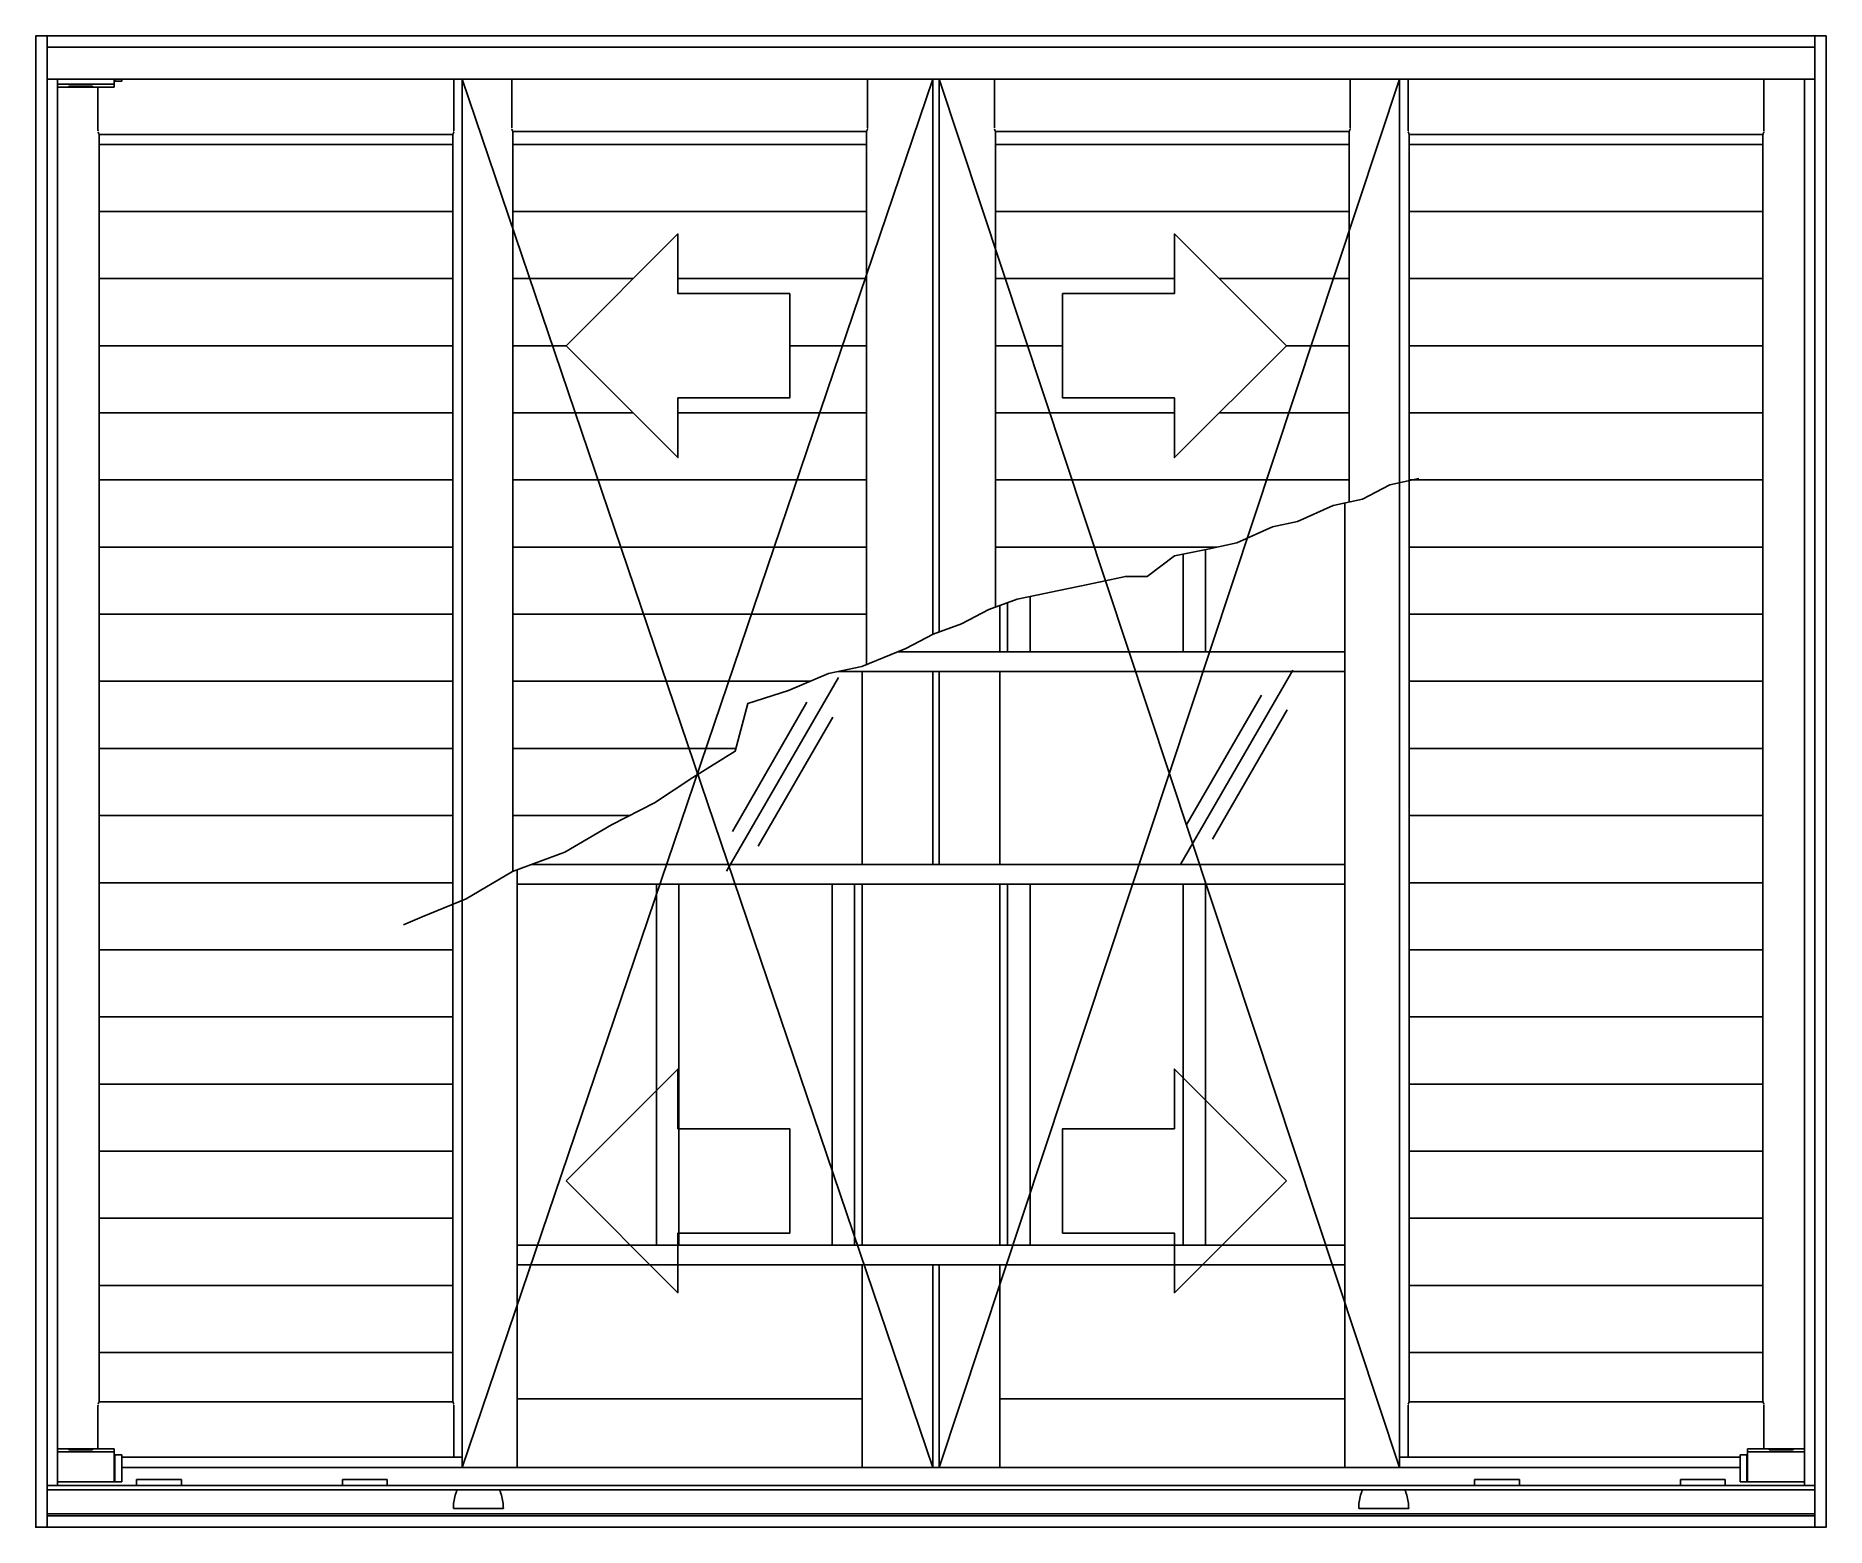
# Model space of a CAD drawing. Header units: millimetres. Extents: x 431.02 to 432.22, y 1056.17 to 1057.17.
import ezdxf

# ---------------------------------------------------------------- set-up
doc = ezdxf.new("R2010")
doc.units = ezdxf.units.MM
doc.header["$LTSCALE"] = 0.5
doc.layers.add('Gravia_Janelas', color=1, linetype='Continuous')

msp = doc.modelspace()

# ---------------------------------------------------------------- linework, layer by layer
at = {"layer": 'Gravia_Janelas'}
for p, q in [((431.0243, 1057.167), (431.0247, 1057.167)), ((431.0243, 1057.167), (431.0243, 1056.167)), ((431.0315, 1057.167), (431.0247, 1057.167)), ((431.0315, 1057.167), (431.0319, 1057.167)), ((431.0319, 1057.1666), (431.0319, 1057.167)), ((431.0319, 1057.167), (432.2167, 1057.167)), ((431.0319, 1057.1666), (431.0319, 1057.1598)), ((432.2167, 1057.167), (432.2167, 1057.1666)), ((432.2171, 1057.167), (432.2167, 1057.167)), ((432.2167, 1057.1598), (432.2167, 1057.1666)), ((432.2171, 1057.167), (432.2239, 1057.167)), ((432.2243, 1057.167), (432.2239, 1057.167)), ((432.2243, 1057.167), (432.2243, 1056.167)), ((431.0319, 1057.1594), (431.0319, 1057.1598)), ((431.0319, 1057.1594), (432.2167, 1057.1594)), ((431.0319, 1057.1594), (431.0319, 1056.1746)), ((432.2167, 1057.1598), (432.2167, 1057.1594)), ((432.2167, 1057.1594), (432.2167, 1056.1746)), ((431.0319, 1057.138), (432.2167, 1057.138)), ((431.0389, 1057.138), (431.0389, 1056.1951)), ((431.0389, 1057.1346), (431.0769, 1057.1346)), ((431.0389, 1057.1326), (431.0464, 1057.1326)), ((431.0464, 1057.1332), (431.0624, 1057.1332)), ((431.0464, 1057.1326), (431.0464, 1057.1332)), ((431.0624, 1057.1332), (431.0464, 1057.1332)), ((431.0464, 1057.1332), (431.0464, 1057.1326)), ((431.0624, 1057.1326), (431.0464, 1057.1326)), ((431.0624, 1057.1332), (431.0624, 1057.1326)), ((431.0624, 1057.1332), (431.0624, 1057.1326)), ((431.0624, 1057.1326), (431.0769, 1057.1326)), ((431.066, 1057.1037), (431.066, 1057.1326)), ((431.0769, 1057.1346), (431.0769, 1057.138)), ((431.0769, 1057.1366), (431.0774, 1057.1366)), ((431.0769, 1057.1326), (431.0769, 1057.1346)), ((431.0774, 1057.138), (431.0774, 1057.1366)), ((431.0774, 1057.1366), (431.0799, 1057.1366)), ((431.0819, 1057.1366), (431.0799, 1057.1366)), ((431.0819, 1057.1366), (431.0819, 1057.138)), ((431.3045, 1057.138), (431.3045, 1057.1037)), ((431.3102, 1056.2071), (431.3102, 1057.138)), ((431.3102, 1057.138), (431.6255, 1056.2071)), ((431.6255, 1057.138), (431.3102, 1056.2071)), ((431.3433, 1057.1057), (431.3433, 1057.138)), ((431.5818, 1057.138), (431.5818, 1057.1057)), ((431.6255, 1057.138), (431.6255, 1056.7656)), ((431.6298, 1057.138), (431.6298, 1056.7672)), ((431.6298, 1057.138), (431.9384, 1056.2071)), ((431.9384, 1057.138), (431.6298, 1056.2071)), ((431.6668, 1057.1057), (431.6668, 1057.138)), ((431.9053, 1057.138), (431.9053, 1057.1057)), ((431.9384, 1057.138), (431.9384, 1056.2071)), ((431.9441, 1057.138), (431.9441, 1057.1037)), ((432.1826, 1057.138), (432.1826, 1057.1037)), ((432.2097, 1056.1951), (432.2097, 1057.138)), ((431.0667, 1056.2512), (431.0667, 1057.1009)), ((431.0667, 1057.1009), (431.0667, 1057.1009)), ((431.0667, 1057.1009), (431.3038, 1057.1009)), ((431.0667, 1057.0942), (431.3038, 1057.0942)), ((431.3038, 1057.1009), (431.3039, 1057.1009)), ((431.3038, 1056.2512), (431.3038, 1057.1009)), ((431.344, 1057.1029), (431.344, 1057.1029)), ((431.344, 1056.6066), (431.344, 1057.1029)), ((431.5811, 1057.1029), (431.344, 1057.1029)), ((431.344, 1057.0942), (431.5811, 1057.0942)), ((431.5811, 1057.1029), (431.5812, 1057.1029)), ((431.5811, 1057.1029), (431.5811, 1056.7454)), ((431.6675, 1057.1029), (431.6675, 1056.784)), ((431.6675, 1057.1029), (431.6675, 1057.1029)), ((431.9046, 1057.1029), (431.6675, 1057.1029)), ((431.6675, 1057.0942), (431.9046, 1057.0942)), ((431.9046, 1057.1029), (431.9046, 1056.8545)), ((431.9046, 1057.1029), (431.9047, 1057.1029)), ((432.1819, 1057.1009), (431.9448, 1057.1009)), ((431.9448, 1056.2512), (431.9448, 1057.1009)), ((431.9448, 1057.1009), (431.9448, 1057.1009)), ((431.9448, 1057.0942), (432.1819, 1057.0942)), ((432.1819, 1056.2512), (432.1819, 1057.1009)), ((432.1819, 1057.1009), (432.182, 1057.1009)), ((431.0667, 1057.0492), (431.3038, 1057.0492)), ((431.344, 1057.0492), (431.5811, 1057.0492)), ((431.6675, 1057.0492), (431.9046, 1057.0492)), ((431.9448, 1057.0492), (432.1819, 1057.0492)), ((431.0667, 1057.0042), (431.3038, 1057.0042)), ((431.344, 1057.0042), (431.4247, 1057.0042)), ((431.4547, 1057.0042), (431.5811, 1057.0042)), ((431.6675, 1057.0042), (431.7875, 1057.0042)), ((431.8175, 1057.0042), (431.9046, 1057.0042)), ((431.9448, 1057.0042), (432.1819, 1057.0042)), ((431.0667, 1056.9592), (431.3038, 1056.9592)), ((431.344, 1056.9592), (431.3797, 1056.9592)), ((431.5297, 1056.9592), (431.5811, 1056.9592)), ((431.6675, 1056.9592), (431.7125, 1056.9592)), ((431.8625, 1056.9592), (431.9046, 1056.9592)), ((431.9448, 1056.9592), (432.1819, 1056.9592)), ((431.0667, 1056.9142), (431.3038, 1056.9142)), ((431.344, 1056.9142), (431.4247, 1056.9142)), ((431.4547, 1056.9142), (431.5811, 1056.9142)), ((431.6675, 1056.9142), (431.7875, 1056.9142)), ((431.8175, 1056.9142), (431.9046, 1056.9142)), ((431.9448, 1056.9142), (432.1819, 1056.9142)), ((431.0667, 1056.8692), (431.3038, 1056.8692)), ((431.344, 1056.8692), (431.5811, 1056.8692)), ((431.6675, 1056.8692), (431.9046, 1056.8692)), ((431.9448, 1056.8692), (432.1819, 1056.8692)), ((431.9016, 1056.8538), (431.9016, 1056.2532)), ((431.0667, 1056.8242), (431.3038, 1056.8242)), ((431.344, 1056.8242), (431.5811, 1056.8242)), ((431.344, 1056.8242), (431.5811, 1056.8242)), ((431.6675, 1056.8242), (431.8159, 1056.8242)), ((431.7934, 1056.8195), (431.7934, 1056.754)), ((431.8084, 1056.8227), (431.8084, 1056.754)), ((431.9448, 1056.8242), (432.1819, 1056.8242)), ((431.6705, 1056.785), (431.6705, 1056.754)), ((431.6757, 1056.7869), (431.6757, 1056.754)), ((431.6907, 1056.7911), (431.6907, 1056.754)), ((431.0667, 1056.7792), (431.3038, 1056.7792)), ((431.344, 1056.7792), (431.5811, 1056.7792)), ((431.344, 1056.7792), (431.5811, 1056.7792)), ((431.9448, 1056.7792), (432.1819, 1056.7792)), ((431.6023, 1056.754), (431.9016, 1056.754)), ((431.0667, 1056.7342), (431.3038, 1056.7342)), ((431.344, 1056.7342), (431.5434, 1056.7342)), ((431.4873, 1056.6069), (431.5623, 1056.7368)), ((431.9016, 1056.7408), (431.5622, 1056.7408)), ((431.5781, 1056.6113), (431.5781, 1056.7408)), ((431.6255, 1056.7408), (431.6255, 1056.6658)), ((431.6298, 1056.7408), (431.6298, 1056.6666)), ((431.6705, 1056.7408), (431.6705, 1056.6113)), ((431.7919, 1056.6118), (431.8669, 1056.7417)), ((431.9448, 1056.7342), (432.1819, 1056.7342)), ((431.4912, 1056.6336), (431.5412, 1056.7202)), ((431.7958, 1056.6384), (431.8458, 1056.725)), ((431.5085, 1056.6236), (431.5585, 1056.7102)), ((431.8131, 1056.6284), (431.8631, 1056.715)), ((431.0667, 1056.6892), (431.3038, 1056.6892)), ((431.344, 1056.6892), (431.4936, 1056.6892)), ((431.9448, 1056.6892), (432.1819, 1056.6892)), ((431.6255, 1056.6113), (431.6255, 1056.6658)), ((431.6298, 1056.6666), (431.6298, 1056.6113)), ((431.0667, 1056.6442), (431.3038, 1056.6442)), ((431.344, 1056.6442), (431.4225, 1056.6442)), ((431.9448, 1056.6442), (432.1819, 1056.6442)), ((431.347, 1056.2532), (431.347, 1056.6077)), ((431.9016, 1056.6113), (431.3566, 1056.6113)), ((431.0667, 1056.5992), (431.3038, 1056.5992)), ((431.9016, 1056.5981), (431.347, 1056.5981)), ((431.4403, 1056.5981), (431.4403, 1056.3561)), ((431.4553, 1056.5981), (431.4553, 1056.3561)), ((431.558, 1056.5981), (431.558, 1056.3561)), ((431.573, 1056.5981), (431.573, 1056.3561)), ((431.5781, 1056.3561), (431.5781, 1056.5981)), ((431.6705, 1056.5981), (431.6705, 1056.3561)), ((431.6757, 1056.5981), (431.6757, 1056.3561)), ((431.6907, 1056.5981), (431.6907, 1056.3561)), ((431.7934, 1056.5981), (431.7934, 1056.3561)), ((431.8084, 1056.5981), (431.8084, 1056.3561)), ((431.9448, 1056.5992), (432.1819, 1056.5992)), ((431.0667, 1056.5542), (431.3038, 1056.5542)), ((431.9448, 1056.5542), (432.1819, 1056.5542)), ((431.0667, 1056.5092), (431.3038, 1056.5092)), ((431.9448, 1056.5092), (432.1819, 1056.5092)), ((431.0667, 1056.4642), (431.3038, 1056.4642)), ((431.9448, 1056.4642), (432.1819, 1056.4642)), ((431.0667, 1056.4192), (431.3038, 1056.4192)), ((431.9448, 1056.4192), (432.1819, 1056.4192)), ((431.0667, 1056.3742), (431.3038, 1056.3742)), ((431.9448, 1056.3742), (432.1819, 1056.3742)), ((431.347, 1056.3561), (431.9016, 1056.3561)), ((431.9016, 1056.3429), (431.347, 1056.3429)), ((431.5781, 1056.2532), (431.5781, 1056.3429)), ((431.6255, 1056.2071), (431.6255, 1056.3429)), ((431.6298, 1056.3429), (431.6298, 1056.2071)), ((431.6705, 1056.3429), (431.6705, 1056.2532)), ((431.0667, 1056.3292), (431.3038, 1056.3292)), ((431.9448, 1056.3292), (432.1819, 1056.3292)), ((431.0667, 1056.2842), (431.3038, 1056.2842)), ((431.9448, 1056.2842), (432.1819, 1056.2842)), ((431.347, 1056.2529), (431.347, 1056.2532)), ((431.347, 1056.2532), (431.5781, 1056.2532)), ((431.347, 1056.2529), (431.347, 1056.2429)), ((431.5781, 1056.2532), (431.5781, 1056.2529)), ((431.5781, 1056.2429), (431.5781, 1056.2529)), ((431.6705, 1056.2529), (431.6705, 1056.2532)), ((431.6705, 1056.2532), (431.9016, 1056.2532)), ((431.6705, 1056.2529), (431.6705, 1056.2429)), ((431.9016, 1056.2532), (431.9016, 1056.2529)), ((431.9016, 1056.2429), (431.9016, 1056.2529)), ((431.066, 1056.2195), (431.066, 1056.2484)), ((431.0667, 1056.2512), (431.0667, 1056.2512)), ((431.0667, 1056.2512), (431.3038, 1056.2512)), ((431.3039, 1056.2512), (431.3038, 1056.2512)), ((431.3045, 1056.2484), (431.3045, 1056.2141)), ((431.347, 1056.2422), (431.347, 1056.2429)), ((431.347, 1056.2071), (431.347, 1056.2422)), ((431.5781, 1056.2429), (431.5781, 1056.2422)), ((431.5781, 1056.2071), (431.5781, 1056.2422)), ((431.6705, 1056.2422), (431.6705, 1056.2429)), ((431.6705, 1056.2422), (431.6705, 1056.2071)), ((431.9016, 1056.2429), (431.9016, 1056.2422)), ((431.9016, 1056.2422), (431.9016, 1056.2071)), ((431.9441, 1056.2484), (431.9441, 1056.2141)), ((432.1819, 1056.2512), (431.9448, 1056.2512)), ((431.9448, 1056.2512), (431.9448, 1056.2512)), ((432.182, 1056.2512), (432.1819, 1056.2512)), ((432.1826, 1056.2484), (432.1826, 1056.2195)), ((431.0464, 1056.2195), (431.0389, 1056.2195)), ((431.0769, 1056.2175), (431.0389, 1056.2175)), ((431.0464, 1056.219), (431.0464, 1056.2195)), ((431.0464, 1056.2195), (431.0624, 1056.2195)), ((431.0464, 1056.219), (431.0464, 1056.2195)), ((431.0624, 1056.219), (431.0464, 1056.219)), ((431.0464, 1056.219), (431.0624, 1056.219)), ((431.0769, 1056.2195), (431.0624, 1056.2195)), ((431.0624, 1056.2195), (431.0624, 1056.219)), ((431.0624, 1056.219), (431.0624, 1056.2195)), ((431.0769, 1056.2195), (431.0769, 1056.2175)), ((431.0769, 1056.2175), (431.0769, 1056.1975)), ((432.1717, 1056.2195), (432.1717, 1056.2175)), ((432.1862, 1056.2195), (432.1717, 1056.2195)), ((432.1717, 1056.2175), (432.1717, 1056.1975)), ((432.2097, 1056.2175), (432.1717, 1056.2175)), ((432.1862, 1056.219), (432.1862, 1056.2195)), ((432.1862, 1056.2195), (432.2022, 1056.2195)), ((432.1862, 1056.219), (432.1862, 1056.2195)), ((432.2022, 1056.219), (432.1862, 1056.219)), ((432.1862, 1056.219), (432.2022, 1056.219)), ((432.2097, 1056.2195), (432.2022, 1056.2195)), ((432.2022, 1056.2195), (432.2022, 1056.219)), ((432.2022, 1056.219), (432.2022, 1056.2195)), ((431.0774, 1056.2155), (431.0769, 1056.2155)), ((431.0799, 1056.2155), (431.0774, 1056.2155)), ((431.0774, 1056.1975), (431.0774, 1056.2155)), ((431.0799, 1056.2155), (431.0819, 1056.2155)), ((431.0819, 1056.1975), (431.0819, 1056.2155)), ((431.0819, 1056.2141), (431.3102, 1056.2141)), ((431.3081, 1056.2071), (431.0819, 1056.2071)), ((431.3081, 1056.2071), (431.3102, 1056.2071)), ((431.3118, 1056.2071), (431.3102, 1056.2071)), ((431.3118, 1056.2071), (431.3412, 1056.2071)), ((431.3433, 1056.2071), (431.3412, 1056.2071)), ((431.5818, 1056.2071), (431.3433, 1056.2071)), ((431.5839, 1056.2071), (431.5818, 1056.2071)), ((431.5839, 1056.2071), (431.616, 1056.2071)), ((431.616, 1056.2071), (431.6167, 1056.2071)), ((431.6189, 1056.2071), (431.6167, 1056.2071)), ((431.6189, 1056.2071), (431.6244, 1056.2071)), ((431.6255, 1056.2071), (431.6244, 1056.2071)), ((431.6255, 1056.2071), (431.6294, 1056.2071)), ((431.6294, 1056.2071), (431.6298, 1056.2071)), ((431.6313, 1056.2071), (431.6298, 1056.2071)), ((431.6313, 1056.2071), (431.6647, 1056.2071)), ((431.6668, 1056.2071), (431.6647, 1056.2071)), ((431.9053, 1056.2071), (431.6668, 1056.2071)), ((431.9074, 1056.2071), (431.9053, 1056.2071)), ((431.9074, 1056.2071), (431.9369, 1056.2071)), ((431.9384, 1056.2071), (431.9369, 1056.2071)), ((431.9384, 1056.2141), (432.1667, 1056.2141)), ((431.9384, 1056.2071), (431.9405, 1056.2071)), ((432.1667, 1056.2071), (431.9405, 1056.2071)), ((432.1667, 1056.2155), (432.1667, 1056.1975)), ((432.1667, 1056.2155), (432.1687, 1056.2155)), ((432.1712, 1056.2155), (432.1687, 1056.2155)), ((432.1717, 1056.2155), (432.1712, 1056.2155)), ((432.1712, 1056.1975), (432.1712, 1056.2155)), ((431.0319, 1056.1951), (431.0323, 1056.1951)), ((431.0319, 1056.1922), (432.2167, 1056.1922)), ((431.0323, 1056.1951), (431.0383, 1056.1951)), ((431.0389, 1056.1951), (431.0383, 1056.1951)), ((431.0769, 1056.1975), (431.0389, 1056.1975)), ((432.2097, 1056.1951), (431.0389, 1056.1951)), ((431.0769, 1056.1975), (431.0774, 1056.1975)), ((431.0774, 1056.1975), (431.0799, 1056.1975)), ((431.0819, 1056.1975), (431.0799, 1056.1975)), ((431.0919, 1056.1955), (431.0919, 1056.1991)), ((431.0919, 1056.1991), (431.1219, 1056.1991)), ((431.0919, 1056.1951), (431.0919, 1056.1955)), ((431.1219, 1056.1991), (431.1219, 1056.1955)), ((431.1219, 1056.1955), (431.1219, 1056.1951)), ((431.2299, 1056.1955), (431.2299, 1056.1991)), ((431.2299, 1056.1991), (431.2599, 1056.1991)), ((431.2299, 1056.1951), (431.2299, 1056.1955)), ((431.2599, 1056.1991), (431.2599, 1056.1955)), ((431.2599, 1056.1955), (431.2599, 1056.1951)), ((431.9887, 1056.1955), (431.9887, 1056.1991)), ((431.9887, 1056.1991), (432.0187, 1056.1991)), ((431.9887, 1056.1951), (431.9887, 1056.1955)), ((432.0187, 1056.1991), (432.0187, 1056.1955)), ((432.0187, 1056.1955), (432.0187, 1056.1951)), ((432.1267, 1056.1955), (432.1267, 1056.1991)), ((432.1267, 1056.1991), (432.1567, 1056.1991)), ((432.1267, 1056.1951), (432.1267, 1056.1955)), ((432.1567, 1056.1991), (432.1567, 1056.1955)), ((432.1567, 1056.1955), (432.1567, 1056.1951)), ((432.1687, 1056.1975), (432.1667, 1056.1975)), ((432.1687, 1056.1975), (432.1712, 1056.1975)), ((432.1712, 1056.1975), (432.1717, 1056.1975)), ((432.2097, 1056.1975), (432.1717, 1056.1975)), ((432.2097, 1056.1951), (432.2103, 1056.1951)), ((432.2163, 1056.1951), (432.2103, 1056.1951)), ((432.2167, 1056.1951), (432.2163, 1056.1951)), ((432.2167, 1056.1761), (431.0319, 1056.1761)), ((431.0319, 1056.1742), (431.0319, 1056.1746)), ((432.2167, 1056.1746), (431.0319, 1056.1746)), ((431.0319, 1056.1742), (431.0319, 1056.1674)), ((431.3055, 1056.1796), (431.3042, 1056.1796)), ((431.3055, 1056.1796), (431.3068, 1056.1796)), ((431.3351, 1056.1796), (431.3068, 1056.1796)), ((431.3351, 1056.1796), (431.3364, 1056.1796)), ((431.3377, 1056.1796), (431.3364, 1056.1796)), ((431.9123, 1056.1796), (431.911, 1056.1796)), ((431.9123, 1056.1796), (431.9136, 1056.1796)), ((431.9419, 1056.1796), (431.9136, 1056.1796)), ((431.9419, 1056.1796), (431.9432, 1056.1796)), ((431.9445, 1056.1796), (431.9432, 1056.1796)), ((432.2167, 1056.1746), (432.2167, 1056.1742)), ((432.2167, 1056.1674), (432.2167, 1056.1742)), ((431.0247, 1056.167), (431.0243, 1056.167)), ((431.0247, 1056.167), (431.0315, 1056.167)), ((431.0319, 1056.167), (431.0315, 1056.167)), ((431.0319, 1056.167), (431.0319, 1056.1674)), ((432.2167, 1056.167), (431.0319, 1056.167)), ((432.2167, 1056.1674), (432.2167, 1056.167)), ((432.2167, 1056.167), (432.2171, 1056.167)), ((432.2239, 1056.167), (432.2171, 1056.167)), ((432.2239, 1056.167), (432.2243, 1056.167))]:
    msp.add_line(p, q, dxfattribs=at)
at = {"layer": 'Gravia_Janelas', "color": 2}
msp.add_lwpolyline([(432.2243, 1057.167), (431.0243, 1057.167), (431.0243, 1056.167), (432.2243, 1056.167)], close=True, dxfattribs=at)
at = {"layer": 'Gravia_Janelas', "flags": 128}
for points in [[(431.3434, 1057.1053), (431.3434, 1057.1053), (431.3434, 1057.1053), (431.3434, 1057.1053), (431.3434, 1057.1054), (431.3434, 1057.1054), (431.3434, 1057.1054), (431.3434, 1057.1054), (431.3434, 1057.1054), (431.3434, 1057.1055), (431.3433, 1057.1055), (431.3433, 1057.1055), (431.3433, 1057.1055), (431.3433, 1057.1055), (431.3433, 1057.1056), (431.3433, 1057.1056), (431.3433, 1057.1056), (431.3433, 1057.1056), (431.3433, 1057.1056), (431.3433, 1057.1056), (431.3433, 1057.1057), (431.3433, 1057.1057), (431.3433, 1057.1057), (431.3433, 1057.1057), (431.3433, 1057.1057)], [(431.3436, 1057.1039), (431.3436, 1057.1039), (431.3436, 1057.104), (431.3436, 1057.104), (431.3436, 1057.104), (431.3436, 1057.104), (431.3436, 1057.104), (431.3436, 1057.1041), (431.3436, 1057.1041), (431.3436, 1057.1041), (431.3436, 1057.1041), (431.3435, 1057.1041), (431.3435, 1057.1042), (431.3435, 1057.1042), (431.3435, 1057.1042), (431.3435, 1057.1042), (431.3435, 1057.1042), (431.3435, 1057.1043), (431.3435, 1057.1043), (431.3434, 1057.1043), (431.3434, 1057.1043), (431.3434, 1057.1043), (431.3434, 1057.1044), (431.3434, 1057.1044), (431.3434, 1057.1044)], [(431.5818, 1057.1044), (431.5818, 1057.1044), (431.5818, 1057.1044), (431.5818, 1057.1043), (431.5817, 1057.1043), (431.5817, 1057.1043), (431.5817, 1057.1043), (431.5817, 1057.1043), (431.5817, 1057.1042), (431.5817, 1057.1042), (431.5817, 1057.1042), (431.5817, 1057.1042), (431.5816, 1057.1042), (431.5816, 1057.1041), (431.5816, 1057.1041), (431.5816, 1057.1041), (431.5816, 1057.1041), (431.5816, 1057.1041), (431.5816, 1057.104), (431.5816, 1057.104), (431.5816, 1057.104), (431.5816, 1057.104), (431.5816, 1057.104), (431.5815, 1057.1039), (431.5815, 1057.1039)], [(431.5818, 1057.1057), (431.5818, 1057.1057), (431.5818, 1057.1057), (431.5818, 1057.1057), (431.5818, 1057.1057), (431.5818, 1057.1056), (431.5818, 1057.1056), (431.5818, 1057.1056), (431.5818, 1057.1056), (431.5818, 1057.1056), (431.5818, 1057.1056), (431.5818, 1057.1055), (431.5818, 1057.1055), (431.5818, 1057.1055), (431.5818, 1057.1055), (431.5818, 1057.1055), (431.5818, 1057.1054), (431.5818, 1057.1054), (431.5818, 1057.1054), (431.5818, 1057.1054), (431.5818, 1057.1054), (431.5818, 1057.1053), (431.5818, 1057.1053), (431.5818, 1057.1053), (431.5818, 1057.1053)], [(431.6669, 1057.1053), (431.6669, 1057.1053), (431.6669, 1057.1053), (431.6669, 1057.1053), (431.6669, 1057.1054), (431.6669, 1057.1054), (431.6669, 1057.1054), (431.6669, 1057.1054), (431.6669, 1057.1054), (431.6669, 1057.1055), (431.6668, 1057.1055), (431.6668, 1057.1055), (431.6668, 1057.1055), (431.6668, 1057.1055), (431.6668, 1057.1056), (431.6668, 1057.1056), (431.6668, 1057.1056), (431.6668, 1057.1056), (431.6668, 1057.1056), (431.6668, 1057.1056), (431.6668, 1057.1057), (431.6668, 1057.1057), (431.6668, 1057.1057), (431.6668, 1057.1057), (431.6668, 1057.1057)], [(431.6671, 1057.1039), (431.6671, 1057.1039), (431.6671, 1057.104), (431.6671, 1057.104), (431.6671, 1057.104), (431.6671, 1057.104), (431.6671, 1057.104), (431.6671, 1057.1041), (431.6671, 1057.1041), (431.6671, 1057.1041), (431.6671, 1057.1041), (431.667, 1057.1041), (431.667, 1057.1042), (431.667, 1057.1042), (431.667, 1057.1042), (431.667, 1057.1042), (431.667, 1057.1042), (431.667, 1057.1043), (431.667, 1057.1043), (431.6669, 1057.1043), (431.6669, 1057.1043), (431.6669, 1057.1043), (431.6669, 1057.1044), (431.6669, 1057.1044), (431.6669, 1057.1044)], [(431.9053, 1057.1044), (431.9053, 1057.1044), (431.9053, 1057.1044), (431.9053, 1057.1043), (431.9052, 1057.1043), (431.9052, 1057.1043), (431.9052, 1057.1043), (431.9052, 1057.1043), (431.9052, 1057.1042), (431.9052, 1057.1042), (431.9052, 1057.1042), (431.9052, 1057.1042), (431.9051, 1057.1042), (431.9051, 1057.1041), (431.9051, 1057.1041), (431.9051, 1057.1041), (431.9051, 1057.1041), (431.9051, 1057.1041), (431.9051, 1057.104), (431.9051, 1057.104), (431.9051, 1057.104), (431.9051, 1057.104), (431.9051, 1057.104), (431.905, 1057.1039), (431.905, 1057.1039)], [(431.9053, 1057.1057), (431.9053, 1057.1057), (431.9053, 1057.1057), (431.9053, 1057.1057), (431.9053, 1057.1057), (431.9053, 1057.1056), (431.9053, 1057.1056), (431.9053, 1057.1056), (431.9053, 1057.1056), (431.9053, 1057.1056), (431.9053, 1057.1056), (431.9053, 1057.1055), (431.9053, 1057.1055), (431.9053, 1057.1055), (431.9053, 1057.1055), (431.9053, 1057.1055), (431.9053, 1057.1054), (431.9053, 1057.1054), (431.9053, 1057.1054), (431.9053, 1057.1054), (431.9053, 1057.1054), (431.9053, 1057.1053), (431.9053, 1057.1053), (431.9053, 1057.1053), (431.9053, 1057.1053)], [(431.0661, 1057.1033), (431.0661, 1057.1033), (431.0661, 1057.1033), (431.0661, 1057.1033), (431.0661, 1057.1034), (431.0661, 1057.1034), (431.0661, 1057.1034), (431.0661, 1057.1034), (431.0661, 1057.1034), (431.0661, 1057.1035), (431.066, 1057.1035), (431.066, 1057.1035), (431.066, 1057.1035), (431.066, 1057.1035), (431.066, 1057.1036), (431.066, 1057.1036), (431.066, 1057.1036), (431.066, 1057.1036), (431.066, 1057.1036), (431.066, 1057.1036), (431.066, 1057.1037), (431.066, 1057.1037), (431.066, 1057.1037), (431.066, 1057.1037), (431.066, 1057.1037)], [(431.0663, 1057.1019), (431.0663, 1057.1019), (431.0663, 1057.102), (431.0663, 1057.102), (431.0663, 1057.102), (431.0663, 1057.102), (431.0663, 1057.102), (431.0663, 1057.1021), (431.0663, 1057.1021), (431.0663, 1057.1021), (431.0663, 1057.1021), (431.0662, 1057.1021), (431.0662, 1057.1022), (431.0662, 1057.1022), (431.0662, 1057.1022), (431.0662, 1057.1022), (431.0662, 1057.1022), (431.0662, 1057.1023), (431.0662, 1057.1023), (431.0661, 1057.1023), (431.0661, 1057.1023), (431.0661, 1057.1023), (431.0661, 1057.1024), (431.0661, 1057.1024), (431.0661, 1057.1024)], [(431.0667, 1057.1009), (431.0667, 1057.101), (431.0667, 1057.101), (431.0666, 1057.101), (431.0666, 1057.1011), (431.0666, 1057.1011), (431.0666, 1057.1011), (431.0666, 1057.1012), (431.0666, 1057.1012), (431.0666, 1057.1012), (431.0666, 1057.1013), (431.0665, 1057.1013), (431.0665, 1057.1014), (431.0665, 1057.1014), (431.0665, 1057.1014), (431.0665, 1057.1015), (431.0665, 1057.1015), (431.0665, 1057.1016), (431.0664, 1057.1016), (431.0664, 1057.1017), (431.0664, 1057.1017), (431.0664, 1057.1018), (431.0664, 1057.1018), (431.0664, 1057.1019), (431.0663, 1057.1019)], [(431.3042, 1057.1019), (431.3042, 1057.1019), (431.3042, 1057.1018), (431.3042, 1057.1018), (431.3042, 1057.1017), (431.3042, 1057.1017), (431.3041, 1057.1016), (431.3041, 1057.1016), (431.3041, 1057.1015), (431.3041, 1057.1015), (431.3041, 1057.1014), (431.3041, 1057.1014), (431.304, 1057.1014), (431.304, 1057.1013), (431.304, 1057.1013), (431.304, 1057.1012), (431.304, 1057.1012), (431.304, 1057.1012), (431.304, 1057.1011), (431.304, 1057.1011), (431.3039, 1057.1011), (431.3039, 1057.101), (431.3039, 1057.101), (431.3039, 1057.101), (431.3039, 1057.1009)], [(431.3045, 1057.1024), (431.3045, 1057.1024), (431.3045, 1057.1024), (431.3045, 1057.1023), (431.3044, 1057.1023), (431.3044, 1057.1023), (431.3044, 1057.1023), (431.3044, 1057.1023), (431.3044, 1057.1022), (431.3044, 1057.1022), (431.3044, 1057.1022), (431.3044, 1057.1022), (431.3043, 1057.1022), (431.3043, 1057.1021), (431.3043, 1057.1021), (431.3043, 1057.1021), (431.3043, 1057.1021), (431.3043, 1057.1021), (431.3043, 1057.102), (431.3043, 1057.102), (431.3043, 1057.102), (431.3043, 1057.102), (431.3043, 1057.102), (431.3042, 1057.1019), (431.3042, 1057.1019)], [(431.3045, 1057.1037), (431.3045, 1057.1037), (431.3045, 1057.1037), (431.3045, 1057.1037), (431.3045, 1057.1037), (431.3045, 1057.1036), (431.3045, 1057.1036), (431.3045, 1057.1036), (431.3045, 1057.1036), (431.3045, 1057.1036), (431.3045, 1057.1036), (431.3045, 1057.1035), (431.3045, 1057.1035), (431.3045, 1057.1035), (431.3045, 1057.1035), (431.3045, 1057.1035), (431.3045, 1057.1034), (431.3045, 1057.1034), (431.3045, 1057.1034), (431.3045, 1057.1034), (431.3045, 1057.1034), (431.3045, 1057.1033), (431.3045, 1057.1033), (431.3045, 1057.1033), (431.3045, 1057.1033)], [(431.344, 1057.1029), (431.344, 1057.103), (431.344, 1057.103), (431.3439, 1057.103), (431.3439, 1057.1031), (431.3439, 1057.1031), (431.3439, 1057.1031), (431.3439, 1057.1032), (431.3439, 1057.1032), (431.3439, 1057.1032), (431.3439, 1057.1033), (431.3438, 1057.1033), (431.3438, 1057.1034), (431.3438, 1057.1034), (431.3438, 1057.1034), (431.3438, 1057.1035), (431.3438, 1057.1035), (431.3438, 1057.1036), (431.3437, 1057.1036), (431.3437, 1057.1037), (431.3437, 1057.1037), (431.3437, 1057.1038), (431.3437, 1057.1038), (431.3437, 1057.1039), (431.3436, 1057.1039)], [(431.5815, 1057.1039), (431.5815, 1057.1039), (431.5815, 1057.1038), (431.5815, 1057.1038), (431.5815, 1057.1037), (431.5815, 1057.1037), (431.5814, 1057.1036), (431.5814, 1057.1036), (431.5814, 1057.1035), (431.5814, 1057.1035), (431.5814, 1057.1034), (431.5814, 1057.1034), (431.5813, 1057.1034), (431.5813, 1057.1033), (431.5813, 1057.1033), (431.5813, 1057.1032), (431.5813, 1057.1032), (431.5813, 1057.1032), (431.5813, 1057.1031), (431.5813, 1057.1031), (431.5812, 1057.1031), (431.5812, 1057.103), (431.5812, 1057.103), (431.5812, 1057.103), (431.5812, 1057.1029)], [(431.6675, 1057.1029), (431.6675, 1057.103), (431.6675, 1057.103), (431.6674, 1057.103), (431.6674, 1057.1031), (431.6674, 1057.1031), (431.6674, 1057.1031), (431.6674, 1057.1032), (431.6674, 1057.1032), (431.6674, 1057.1032), (431.6674, 1057.1033), (431.6673, 1057.1033), (431.6673, 1057.1034), (431.6673, 1057.1034), (431.6673, 1057.1034), (431.6673, 1057.1035), (431.6673, 1057.1035), (431.6673, 1057.1036), (431.6672, 1057.1036), (431.6672, 1057.1037), (431.6672, 1057.1037), (431.6672, 1057.1038), (431.6672, 1057.1038), (431.6672, 1057.1039), (431.6671, 1057.1039)], [(431.905, 1057.1039), (431.905, 1057.1039), (431.905, 1057.1038), (431.905, 1057.1038), (431.905, 1057.1037), (431.905, 1057.1037), (431.9049, 1057.1036), (431.9049, 1057.1036), (431.9049, 1057.1035), (431.9049, 1057.1035), (431.9049, 1057.1034), (431.9049, 1057.1034), (431.9048, 1057.1034), (431.9048, 1057.1033), (431.9048, 1057.1033), (431.9048, 1057.1032), (431.9048, 1057.1032), (431.9048, 1057.1032), (431.9048, 1057.1031), (431.9048, 1057.1031), (431.9047, 1057.1031), (431.9047, 1057.103), (431.9047, 1057.103), (431.9047, 1057.103), (431.9047, 1057.1029)], [(431.9441, 1057.1037), (431.9441, 1057.1037), (431.9441, 1057.1037), (431.9441, 1057.1037), (431.9441, 1057.1037), (431.9441, 1057.1036), (431.9441, 1057.1036), (431.9441, 1057.1036), (431.9441, 1057.1036), (431.9441, 1057.1036), (431.9441, 1057.1036), (431.9441, 1057.1035), (431.9441, 1057.1035), (431.9441, 1057.1035), (431.9441, 1057.1035), (431.9442, 1057.1035), (431.9442, 1057.1034), (431.9442, 1057.1034), (431.9442, 1057.1034), (431.9442, 1057.1034), (431.9442, 1057.1034), (431.9442, 1057.1033), (431.9442, 1057.1033), (431.9442, 1057.1033), (431.9442, 1057.1033)], [(431.9442, 1057.1024), (431.9442, 1057.1024), (431.9442, 1057.1024), (431.9442, 1057.1023), (431.9442, 1057.1023), (431.9442, 1057.1023), (431.9443, 1057.1023), (431.9443, 1057.1023), (431.9443, 1057.1022), (431.9443, 1057.1022), (431.9443, 1057.1022), (431.9443, 1057.1022), (431.9443, 1057.1022), (431.9443, 1057.1021), (431.9444, 1057.1021), (431.9444, 1057.1021), (431.9444, 1057.1021), (431.9444, 1057.1021), (431.9444, 1057.102), (431.9444, 1057.102), (431.9444, 1057.102), (431.9444, 1057.102), (431.9444, 1057.102), (431.9444, 1057.1019), (431.9444, 1057.1019)], [(431.9444, 1057.1019), (431.9445, 1057.1019), (431.9445, 1057.1018), (431.9445, 1057.1018), (431.9445, 1057.1017), (431.9445, 1057.1017), (431.9445, 1057.1016), (431.9446, 1057.1016), (431.9446, 1057.1015), (431.9446, 1057.1015), (431.9446, 1057.1014), (431.9446, 1057.1014), (431.9446, 1057.1014), (431.9446, 1057.1013), (431.9447, 1057.1013), (431.9447, 1057.1012), (431.9447, 1057.1012), (431.9447, 1057.1012), (431.9447, 1057.1011), (431.9447, 1057.1011), (431.9447, 1057.1011), (431.9447, 1057.101), (431.9448, 1057.101), (431.9448, 1057.101), (431.9448, 1057.1009)], [(432.1823, 1057.1019), (432.1823, 1057.1019), (432.1823, 1057.1018), (432.1823, 1057.1018), (432.1823, 1057.1017), (432.1823, 1057.1017), (432.1822, 1057.1016), (432.1822, 1057.1016), (432.1822, 1057.1015), (432.1822, 1057.1015), (432.1822, 1057.1014), (432.1822, 1057.1014), (432.1821, 1057.1014), (432.1821, 1057.1013), (432.1821, 1057.1013), (432.1821, 1057.1012), (432.1821, 1057.1012), (432.1821, 1057.1012), (432.1821, 1057.1011), (432.1821, 1057.1011), (432.182, 1057.1011), (432.182, 1057.101), (432.182, 1057.101), (432.182, 1057.101), (432.182, 1057.1009)], [(432.1826, 1057.1024), (432.1826, 1057.1024), (432.1826, 1057.1024), (432.1826, 1057.1023), (432.1825, 1057.1023), (432.1825, 1057.1023), (432.1825, 1057.1023), (432.1825, 1057.1023), (432.1825, 1057.1022), (432.1825, 1057.1022), (432.1825, 1057.1022), (432.1825, 1057.1022), (432.1824, 1057.1022), (432.1824, 1057.1021), (432.1824, 1057.1021), (432.1824, 1057.1021), (432.1824, 1057.1021), (432.1824, 1057.1021), (432.1824, 1057.102), (432.1824, 1057.102), (432.1824, 1057.102), (432.1824, 1057.102), (432.1824, 1057.102), (432.1823, 1057.1019), (432.1823, 1057.1019)], [(432.1826, 1057.1037), (432.1826, 1057.1037), (432.1826, 1057.1037), (432.1826, 1057.1037), (432.1826, 1057.1037), (432.1826, 1057.1036), (432.1826, 1057.1036), (432.1826, 1057.1036), (432.1826, 1057.1036), (432.1826, 1057.1036), (432.1826, 1057.1036), (432.1826, 1057.1035), (432.1826, 1057.1035), (432.1826, 1057.1035), (432.1826, 1057.1035), (432.1826, 1057.1035), (432.1826, 1057.1034), (432.1826, 1057.1034), (432.1826, 1057.1034), (432.1826, 1057.1034), (432.1826, 1057.1034), (432.1826, 1057.1033), (432.1826, 1057.1033), (432.1826, 1057.1033), (432.1826, 1057.1033)], [(431.066, 1056.2484), (431.066, 1056.2485), (431.066, 1056.2485), (431.066, 1056.2485), (431.066, 1056.2485), (431.066, 1056.2485), (431.066, 1056.2485), (431.066, 1056.2486), (431.066, 1056.2486), (431.066, 1056.2486), (431.066, 1056.2486), (431.066, 1056.2486), (431.066, 1056.2487), (431.066, 1056.2487), (431.066, 1056.2487), (431.0661, 1056.2487), (431.0661, 1056.2487), (431.0661, 1056.2488), (431.0661, 1056.2488), (431.0661, 1056.2488), (431.0661, 1056.2488), (431.0661, 1056.2488), (431.0661, 1056.2488), (431.0661, 1056.2489), (431.0661, 1056.2489)], [(431.0661, 1056.2498), (431.0661, 1056.2498), (431.0661, 1056.2498), (431.0661, 1056.2498), (431.0661, 1056.2498), (431.0661, 1056.2499), (431.0662, 1056.2499), (431.0662, 1056.2499), (431.0662, 1056.2499), (431.0662, 1056.2499), (431.0662, 1056.25), (431.0662, 1056.25), (431.0662, 1056.25), (431.0662, 1056.25), (431.0663, 1056.25), (431.0663, 1056.2501), (431.0663, 1056.2501), (431.0663, 1056.2501), (431.0663, 1056.2501), (431.0663, 1056.2501), (431.0663, 1056.2502), (431.0663, 1056.2502), (431.0663, 1056.2502), (431.0663, 1056.2502), (431.0663, 1056.2503)], [(431.0663, 1056.2503), (431.0664, 1056.2503), (431.0664, 1056.2504), (431.0664, 1056.2504), (431.0664, 1056.2505), (431.0664, 1056.2505), (431.0664, 1056.2505), (431.0665, 1056.2506), (431.0665, 1056.2506), (431.0665, 1056.2507), (431.0665, 1056.2507), (431.0665, 1056.2508), (431.0665, 1056.2508), (431.0665, 1056.2508), (431.0666, 1056.2509), (431.0666, 1056.2509), (431.0666, 1056.251), (431.0666, 1056.251), (431.0666, 1056.251), (431.0666, 1056.2511), (431.0666, 1056.2511), (431.0666, 1056.2511), (431.0667, 1056.2512), (431.0667, 1056.2512), (431.0667, 1056.2512)], [(431.3039, 1056.2512), (431.3039, 1056.2512), (431.3039, 1056.2512), (431.3039, 1056.2511), (431.3039, 1056.2511), (431.304, 1056.2511), (431.304, 1056.251), (431.304, 1056.251), (431.304, 1056.251), (431.304, 1056.2509), (431.304, 1056.2509), (431.304, 1056.2508), (431.304, 1056.2508), (431.3041, 1056.2508), (431.3041, 1056.2507), (431.3041, 1056.2507), (431.3041, 1056.2506), (431.3041, 1056.2506), (431.3041, 1056.2505), (431.3042, 1056.2505), (431.3042, 1056.2505), (431.3042, 1056.2504), (431.3042, 1056.2504), (431.3042, 1056.2503), (431.3042, 1056.2503)], [(431.3042, 1056.2503), (431.3042, 1056.2502), (431.3043, 1056.2502), (431.3043, 1056.2502), (431.3043, 1056.2502), (431.3043, 1056.2501), (431.3043, 1056.2501), (431.3043, 1056.2501), (431.3043, 1056.2501), (431.3043, 1056.2501), (431.3043, 1056.25), (431.3043, 1056.25), (431.3043, 1056.25), (431.3044, 1056.25), (431.3044, 1056.25), (431.3044, 1056.2499), (431.3044, 1056.2499), (431.3044, 1056.2499), (431.3044, 1056.2499), (431.3044, 1056.2499), (431.3044, 1056.2498), (431.3045, 1056.2498), (431.3045, 1056.2498), (431.3045, 1056.2498), (431.3045, 1056.2498)], [(431.3045, 1056.2489), (431.3045, 1056.2489), (431.3045, 1056.2488), (431.3045, 1056.2488), (431.3045, 1056.2488), (431.3045, 1056.2488), (431.3045, 1056.2488), (431.3045, 1056.2488), (431.3045, 1056.2487), (431.3045, 1056.2487), (431.3045, 1056.2487), (431.3045, 1056.2487), (431.3045, 1056.2487), (431.3045, 1056.2486), (431.3045, 1056.2486), (431.3045, 1056.2486), (431.3045, 1056.2486), (431.3045, 1056.2486), (431.3045, 1056.2485), (431.3045, 1056.2485), (431.3045, 1056.2485), (431.3045, 1056.2485), (431.3045, 1056.2485), (431.3045, 1056.2485), (431.3045, 1056.2484)], [(431.9442, 1056.2489), (431.9442, 1056.2489), (431.9442, 1056.2488), (431.9442, 1056.2488), (431.9442, 1056.2488), (431.9442, 1056.2488), (431.9442, 1056.2488), (431.9442, 1056.2488), (431.9442, 1056.2487), (431.9442, 1056.2487), (431.9441, 1056.2487), (431.9441, 1056.2487), (431.9441, 1056.2487), (431.9441, 1056.2486), (431.9441, 1056.2486), (431.9441, 1056.2486), (431.9441, 1056.2486), (431.9441, 1056.2486), (431.9441, 1056.2485), (431.9441, 1056.2485), (431.9441, 1056.2485), (431.9441, 1056.2485), (431.9441, 1056.2485), (431.9441, 1056.2485), (431.9441, 1056.2484)], [(431.9444, 1056.2503), (431.9444, 1056.2502), (431.9444, 1056.2502), (431.9444, 1056.2502), (431.9444, 1056.2502), (431.9444, 1056.2501), (431.9444, 1056.2501), (431.9444, 1056.2501), (431.9444, 1056.2501), (431.9444, 1056.2501), (431.9444, 1056.25), (431.9443, 1056.25), (431.9443, 1056.25), (431.9443, 1056.25), (431.9443, 1056.25), (431.9443, 1056.2499), (431.9443, 1056.2499), (431.9443, 1056.2499), (431.9443, 1056.2499), (431.9442, 1056.2499), (431.9442, 1056.2498), (431.9442, 1056.2498), (431.9442, 1056.2498), (431.9442, 1056.2498), (431.9442, 1056.2498)], [(431.9448, 1056.2512), (431.9448, 1056.2512), (431.9448, 1056.2512), (431.9447, 1056.2511), (431.9447, 1056.2511), (431.9447, 1056.2511), (431.9447, 1056.251), (431.9447, 1056.251), (431.9447, 1056.251), (431.9447, 1056.2509), (431.9447, 1056.2509), (431.9446, 1056.2508), (431.9446, 1056.2508), (431.9446, 1056.2508), (431.9446, 1056.2507), (431.9446, 1056.2507), (431.9446, 1056.2506), (431.9446, 1056.2506), (431.9445, 1056.2505), (431.9445, 1056.2505), (431.9445, 1056.2505), (431.9445, 1056.2504), (431.9445, 1056.2504), (431.9445, 1056.2503), (431.9444, 1056.2503)], [(432.182, 1056.2512), (432.182, 1056.2512), (432.182, 1056.2512), (432.182, 1056.2511), (432.182, 1056.2511), (432.1821, 1056.2511), (432.1821, 1056.251), (432.1821, 1056.251), (432.1821, 1056.251), (432.1821, 1056.2509), (432.1821, 1056.2509), (432.1821, 1056.2508), (432.1821, 1056.2508), (432.1822, 1056.2508), (432.1822, 1056.2507), (432.1822, 1056.2507), (432.1822, 1056.2506), (432.1822, 1056.2506), (432.1822, 1056.2505), (432.1823, 1056.2505), (432.1823, 1056.2505), (432.1823, 1056.2504), (432.1823, 1056.2504), (432.1823, 1056.2503), (432.1823, 1056.2503)], [(432.1823, 1056.2503), (432.1823, 1056.2502), (432.1824, 1056.2502), (432.1824, 1056.2502), (432.1824, 1056.2502), (432.1824, 1056.2501), (432.1824, 1056.2501), (432.1824, 1056.2501), (432.1824, 1056.2501), (432.1824, 1056.2501), (432.1824, 1056.25), (432.1824, 1056.25), (432.1824, 1056.25), (432.1825, 1056.25), (432.1825, 1056.25), (432.1825, 1056.2499), (432.1825, 1056.2499), (432.1825, 1056.2499), (432.1825, 1056.2499), (432.1825, 1056.2499), (432.1825, 1056.2498), (432.1826, 1056.2498), (432.1826, 1056.2498), (432.1826, 1056.2498), (432.1826, 1056.2498)], [(432.1826, 1056.2489), (432.1826, 1056.2489), (432.1826, 1056.2488), (432.1826, 1056.2488), (432.1826, 1056.2488), (432.1826, 1056.2488), (432.1826, 1056.2488), (432.1826, 1056.2488), (432.1826, 1056.2487), (432.1826, 1056.2487), (432.1826, 1056.2487), (432.1826, 1056.2487), (432.1826, 1056.2487), (432.1826, 1056.2486), (432.1826, 1056.2486), (432.1826, 1056.2486), (432.1826, 1056.2486), (432.1826, 1056.2486), (432.1826, 1056.2485), (432.1826, 1056.2485), (432.1826, 1056.2485), (432.1826, 1056.2485), (432.1826, 1056.2485), (432.1826, 1056.2485), (432.1826, 1056.2484)], [(431.3063, 1056.191), (431.3063, 1056.1911), (431.3063, 1056.1912), (431.3064, 1056.1912), (431.3064, 1056.1913), (431.3064, 1056.1914), (431.3065, 1056.1914), (431.3065, 1056.1915), (431.3065, 1056.1915), (431.3066, 1056.1916), (431.3066, 1056.1916), (431.3067, 1056.1917), (431.3067, 1056.1917), (431.3067, 1056.1918), (431.3068, 1056.1918), (431.3068, 1056.1919), (431.3069, 1056.1919), (431.3069, 1056.1919), (431.3069, 1056.192), (431.307, 1056.192), (431.307, 1056.1921), (431.3071, 1056.1921), (431.3071, 1056.1921), (431.3071, 1056.1922), (431.3072, 1056.1922)], [(431.3347, 1056.1922), (431.3347, 1056.1922), (431.3348, 1056.1921), (431.3348, 1056.1921), (431.3349, 1056.1921), (431.3349, 1056.192), (431.3349, 1056.192), (431.335, 1056.1919), (431.335, 1056.1919), (431.3351, 1056.1919), (431.3351, 1056.1918), (431.3351, 1056.1918), (431.3352, 1056.1917), (431.3352, 1056.1917), (431.3353, 1056.1916), (431.3353, 1056.1916), (431.3353, 1056.1915), (431.3354, 1056.1915), (431.3354, 1056.1914), (431.3354, 1056.1914), (431.3355, 1056.1913), (431.3355, 1056.1912), (431.3355, 1056.1912), (431.3356, 1056.1911), (431.3356, 1056.191)], [(431.9131, 1056.191), (431.9131, 1056.1911), (431.9131, 1056.1912), (431.9132, 1056.1912), (431.9132, 1056.1913), (431.9132, 1056.1914), (431.9133, 1056.1914), (431.9133, 1056.1915), (431.9133, 1056.1915), (431.9134, 1056.1916), (431.9134, 1056.1916), (431.9135, 1056.1917), (431.9135, 1056.1917), (431.9135, 1056.1918), (431.9136, 1056.1918), (431.9136, 1056.1919), (431.9137, 1056.1919), (431.9137, 1056.1919), (431.9137, 1056.192), (431.9138, 1056.192), (431.9138, 1056.1921), (431.9139, 1056.1921), (431.9139, 1056.1921), (431.9139, 1056.1922), (431.914, 1056.1922)], [(431.9415, 1056.1922), (431.9415, 1056.1922), (431.9416, 1056.1921), (431.9416, 1056.1921), (431.9417, 1056.1921), (431.9417, 1056.192), (431.9417, 1056.192), (431.9418, 1056.1919), (431.9418, 1056.1919), (431.9419, 1056.1919), (431.9419, 1056.1918), (431.9419, 1056.1918), (431.942, 1056.1917), (431.942, 1056.1917), (431.9421, 1056.1916), (431.9421, 1056.1916), (431.9421, 1056.1915), (431.9422, 1056.1915), (431.9422, 1056.1914), (431.9422, 1056.1914), (431.9423, 1056.1913), (431.9423, 1056.1912), (431.9423, 1056.1912), (431.9424, 1056.1911), (431.9424, 1056.191)], [(431.3062, 1056.1908), (431.3062, 1056.1908), (431.3062, 1056.1908), (431.3062, 1056.1908), (431.3062, 1056.1908), (431.3062, 1056.1908), (431.3062, 1056.1908), (431.3062, 1056.1909), (431.3062, 1056.1909), (431.3062, 1056.1909), (431.3062, 1056.1909), (431.3062, 1056.1909), (431.3062, 1056.1909), (431.3062, 1056.1909), (431.3062, 1056.1909), (431.3062, 1056.1909), (431.3063, 1056.1909), (431.3063, 1056.191), (431.3063, 1056.191), (431.3063, 1056.191), (431.3063, 1056.191), (431.3063, 1056.191), (431.3063, 1056.191), (431.3063, 1056.191), (431.3063, 1056.191)], [(431.3356, 1056.191), (431.3356, 1056.191), (431.3356, 1056.191), (431.3356, 1056.191), (431.3356, 1056.191), (431.3356, 1056.191), (431.3356, 1056.191), (431.3356, 1056.191), (431.3356, 1056.1909), (431.3356, 1056.1909), (431.3356, 1056.1909), (431.3356, 1056.1909), (431.3356, 1056.1909), (431.3356, 1056.1909), (431.3356, 1056.1909), (431.3357, 1056.1909), (431.3357, 1056.1909), (431.3357, 1056.1909), (431.3357, 1056.1908), (431.3357, 1056.1908), (431.3357, 1056.1908), (431.3357, 1056.1908), (431.3357, 1056.1908), (431.3357, 1056.1908), (431.3357, 1056.1908)], [(431.913, 1056.1908), (431.913, 1056.1908), (431.913, 1056.1908), (431.913, 1056.1908), (431.913, 1056.1908), (431.913, 1056.1908), (431.913, 1056.1908), (431.913, 1056.1909), (431.913, 1056.1909), (431.913, 1056.1909), (431.913, 1056.1909), (431.913, 1056.1909), (431.913, 1056.1909), (431.913, 1056.1909), (431.913, 1056.1909), (431.913, 1056.1909), (431.9131, 1056.1909), (431.9131, 1056.191), (431.9131, 1056.191), (431.9131, 1056.191), (431.9131, 1056.191), (431.9131, 1056.191), (431.9131, 1056.191), (431.9131, 1056.191), (431.9131, 1056.191)], [(431.9424, 1056.191), (431.9424, 1056.191), (431.9424, 1056.191), (431.9424, 1056.191), (431.9424, 1056.191), (431.9424, 1056.191), (431.9424, 1056.191), (431.9424, 1056.191), (431.9424, 1056.1909), (431.9424, 1056.1909), (431.9424, 1056.1909), (431.9424, 1056.1909), (431.9424, 1056.1909), (431.9424, 1056.1909), (431.9424, 1056.1909), (431.9425, 1056.1909), (431.9425, 1056.1909), (431.9425, 1056.1909), (431.9425, 1056.1908), (431.9425, 1056.1908), (431.9425, 1056.1908), (431.9425, 1056.1908), (431.9425, 1056.1908), (431.9425, 1056.1908), (431.9425, 1056.1908)]]:
    msp.add_lwpolyline(points, dxfattribs=at)
at = {"layer": 'Gravia_Janelas'}
for points in [[(431.3797, 1056.9592), (431.4547, 1056.8842), (431.4547, 1056.9242), (431.5297, 1056.9242), (431.5297, 1056.9942), (431.4547, 1056.9942), (431.4547, 1057.0342), (431.3797, 1056.9592)], [(431.8625, 1056.9592), (431.7875, 1056.8842), (431.7875, 1056.9242), (431.7125, 1056.9242), (431.7125, 1056.9942), (431.7875, 1056.9942), (431.7875, 1057.0342), (431.8625, 1056.9592)], [(431.3797, 1056.3992), (431.4547, 1056.4742), (431.4547, 1056.4342), (431.5297, 1056.4342), (431.5297, 1056.3642), (431.4547, 1056.3642), (431.4547, 1056.3242), (431.3797, 1056.3992)], [(431.8625, 1056.3992), (431.7875, 1056.4742), (431.7875, 1056.4342), (431.7125, 1056.4342), (431.7125, 1056.3642), (431.7875, 1056.3642), (431.7875, 1056.3242), (431.8625, 1056.3992)]]:
    msp.add_lwpolyline(points, close=True, dxfattribs=at)
msp.add_lwpolyline([(431.2707, 1056.571), (431.2833, 1056.5764), (431.3128, 1056.5884), (431.3439, 1056.6066), (431.379, 1056.6197), (431.4102, 1056.6379), (431.4391, 1056.6527), (431.4647, 1056.6697), (431.493, 1056.6873), (431.5016, 1056.7194), (431.5016, 1056.7194), (431.5016, 1056.7194), (431.5289, 1056.728), (431.5557, 1056.7395), (431.578, 1056.7441), (431.6075, 1056.7562), (431.6259, 1056.7658), (431.6448, 1056.7727), (431.6632, 1056.7824), (431.6821, 1056.7893), (431.6961, 1056.7922), (431.71, 1056.7951), (431.724, 1056.798), (431.738, 1056.8009), (431.7547, 1056.8045), (431.7692, 1056.8046), (431.7875, 1056.8183), (431.7875, 1056.8183), (431.7875, 1056.8183), (431.7875, 1056.8183), (431.7875, 1056.8183), (431.8098, 1056.8229), (431.8293, 1056.827), (431.8533, 1056.8379), (431.87, 1056.8414), (431.894, 1056.8522), (431.9135, 1056.8563), (431.9319, 1056.866), (431.9514, 1056.8701)], dxfattribs=at)
for centre, start, end in [((431.3362, 1056.1796), 163.6817, 180), ((431.3362, 1056.1796), 159.6191, 163.6817), ((431.3057, 1056.1796), 16.3183, 20.3809), ((431.3057, 1056.1796), 0, 16.3183), ((431.943, 1056.1796), 163.6817, 180), ((431.943, 1056.1796), 159.6191, 163.6817), ((431.9125, 1056.1796), 16.3183, 20.3809), ((431.9125, 1056.1796), 0, 16.3183)]:
    msp.add_arc(centre, 0.032, start, end, dxfattribs=at)

doc.saveas('drawing.dxf')
